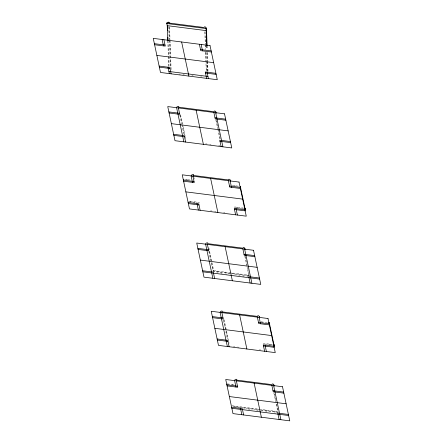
<?xml version="1.0" encoding="UTF-8"?>
<svg xmlns="http://www.w3.org/2000/svg" width="443" height="443" viewBox="0 0 443 443"><rect width="100%" height="100%" fill="white"/><g stroke="black" fill="none" stroke-linecap="round" stroke-linejoin="round"><path stroke-width="0.33" stroke-dasharray="2.21 1.66" d="M198.99 203.143L199.206 202.401L188.557 201.044M229.867 273.458L213.487 271.371L213.703 270.629L211.981 262.516M234.48 207.673L234.696 206.931L243.345 208.038M247.753 268.397L249.193 275.158L248.977 275.9L247.105 267.112M263.474 344.128L263.69 343.386L272.34 344.488M261.01 410.19L277.971 412.355L278.187 411.613L260.545 409.36M178.861 74.042L180.229 74.219M182.959 74.568L184.321 74.74M191.83 75.698L193.192 75.875M200.701 76.833L202.063 77.004M205.641 143.842L207.008 144.014M209.738 144.363L211.101 144.534M218.609 145.492L219.977 145.669M184.57 179.288L189.787 179.952M232.221 185.368L239.397 186.287M186.315 179.747L188.364 180.008M234.225 185.861L235.593 186.038M188.668 201.559L197.146 202.645M235.67 207.562L243.495 208.559M189.676 201.953L191.005 202.124M193.669 202.462L194.998 202.634M237.138 208.011L238.472 208.182M241.795 208.609L243.129 208.78M210.586 210.846L211.948 211.023M214.678 211.366L216.046 211.544M223.554 212.502L224.917 212.673M213.703 270.629L249.193 275.158M249.492 275.701L212.95 271.038L211.095 262.295M230.548 273.547L248.29 275.812M216.732 272.822L218.1 272.999M220.841 273.348L222.209 273.519M225.637 273.957L227.004 274.134M238.65 275.618L240.017 275.795M242.758 276.144L244.126 276.316M246.867 276.67L248.235 276.842M261.215 321.823L267.738 322.654M261.171 322.055L263.22 322.316M265.313 344.095L272.489 345.014M268.796 344.804L270.125 344.975M233.439 346.515L234.801 346.692M237.531 347.035L238.899 347.212M259.371 349.826L260.739 349.998M227.409 383.882L234.585 384.795M227.757 384.164L229.125 384.336M231.855 384.685L233.217 384.862M232.049 405.722L259.869 409.271M232.841 406.331L260.085 409.808M260.766 409.891L278.481 412.156M234.546 406.812L235.903 406.984M238.616 407.327L242.011 407.765M242.686 407.848L260.329 410.102M248.484 409.625L249.858 409.803M256.702 410.678L258.07 410.849M265.595 411.813L266.968 411.984M274.494 412.948L275.862 413.12M216.3 120.352L218.006 128.381M218.144 129.046L220.42 139.75M245.167 256.231L247.039 265.019M274.45 394.037L275.745 400.118M276.604 404.177L278.043 410.938M215.796 119.754L217.646 128.453M217.784 129.123L220.06 139.822M244.807 256.298L246.961 266.437M273.802 392.747L277.971 412.355M180.522 114.482L182.516 123.852M183.081 126.526L185.074 135.89M185.213 136.56L185.639 138.565M193.862 177.244L194.267 179.16M208.819 247.643L211.837 261.841M224.158 319.835L229.131 343.242M180.307 115.224L182.156 123.924M182.3 124.588L184.432 134.622M209.179 251.087L211.477 261.907M211.621 262.583L213.487 271.371M223.66 319.237L225.93 329.941M226.074 330.605L227.923 339.305M179.803 115.042L181.652 123.741M181.791 124.405L183.923 134.439M208.808 251.541L210.951 261.625M223.438 320.394L227.414 339.122M207.086 45.718L207.213 49.14M207.335 52.556L207.634 60.763M207.662 61.45L208.033 71.705M206.826 45.679L206.947 49.095M207.075 52.518L207.374 60.724M207.396 61.405L207.773 71.666M206.438 45.646L206.565 49.062M206.687 52.484L206.986 60.691M207.014 61.372L207.39 71.633M205.076 31.857L205.524 44.167M205.552 44.848L205.702 48.952M205.823 52.374L206.122 60.58M206.15 61.261L206.527 71.522M204.816 31.813L205.264 44.123M205.286 44.809L205.463 49.594M205.563 52.329L206.261 71.478M169.586 27.328L170.034 39.637M170.062 40.319L171.159 70.409M169.298 26.602L169.774 39.593M169.802 40.28L170.821 68.316M168.7 26.53L169.171 39.527M169.198 40.208L169.774 55.94M169.796 56.621L170.145 66.195M168.052 40.734L168.6 55.779M168.622 56.466L168.999 66.721M167.786 40.695L168.334 55.74M168.362 56.422L168.733 66.683"/><path stroke-width="0.66" d="M167.786 40.695L167.238 25.65L166.784 23.518L167 22.776L168.13 22.15L168.993 22.261L169.243 23.424M168.993 22.261L168.777 23.003L204.267 27.532L204.483 26.79L205.347 26.901L206.039 27.759L206.516 29.991L207.086 45.718M206.826 45.679L206.039 27.759M183.585 179.398L183.369 180.14L194.017 181.497M192.467 182.339L191.11 175.943L191.326 175.201L192.45 174.575L193.314 174.686L193.098 175.428L228.588 179.958L228.804 179.216L229.668 179.326L230.366 180.185L230.648 181.514M183.862 141.826L176.613 107.715L176.829 106.973L177.953 106.348L178.817 106.458L178.601 107.2L214.091 111.73L214.307 110.988L215.171 111.099L215.868 111.957L215.647 112.699L222.895 146.81M230.366 180.185L230.144 180.927L231.506 187.323M212.856 278.282L205.607 244.171L205.823 243.428L206.947 242.803L207.811 242.914L207.595 243.65L243.085 248.185L243.301 247.443L244.165 247.554L244.857 248.407L244.641 249.149L251.89 283.265M227.076 384.075L226.86 384.817L237.509 386.18M227.353 346.509L220.105 312.393L220.321 311.65L221.445 311.025L222.308 311.136L222.093 311.878L257.582 316.407L257.798 315.665L258.662 315.776L259.354 316.634L259.138 317.376L260.501 323.772M235.958 387.016L234.602 380.62L234.818 379.878L235.942 379.252L236.806 379.363L236.59 380.105L272.08 384.635L272.295 383.893L273.159 384.003L273.852 384.862L273.636 385.604L280.884 419.715M263.48 345.933L274.128 347.295L274.444 345.263L274.333 344.743L274.117 345.485L269.588 324.165L269.693 322.903L269.145 323.839L258.496 322.482M166.784 23.518L205.823 28.502M167.238 25.65L206.277 30.633M154.374 43.685L165.023 45.048M200.507 49.577L211.156 50.934M154.601 44.754L165.25 46.111L163.888 39.715M211.383 52.003L200.734 50.64L199.378 44.245M156.866 55.414L213.648 62.662M159.131 66.073L169.78 67.43L171.136 73.826M215.913 73.322L205.27 71.96L206.626 78.356M159.358 67.137L170.007 68.499M205.491 73.029L216.14 74.385M168.91 71.467L207.95 76.451M168.872 111.913L179.52 113.27M215.005 117.799L225.653 119.161M169.099 112.976L179.747 114.338L178.385 107.942M225.88 120.225L215.232 118.868L213.875 112.472M171.363 123.641L228.145 130.89M173.628 134.301L184.277 135.658L185.634 142.053M230.41 141.55L219.761 140.187L221.123 146.583M173.855 135.364L184.504 136.726M219.988 141.256L230.637 142.613M229.502 186.027L240.15 187.389L240.699 186.453L240.593 187.71L245.123 209.035L245.339 208.293L245.45 208.808L245.134 210.84L234.485 209.484M183.596 181.204L194.244 182.566L192.882 176.17M240.377 188.452L229.729 187.096L228.372 180.7M185.861 191.863L242.642 199.112M188.125 202.523L198.774 203.885L200.131 210.281M244.907 209.772L234.258 208.415L235.621 214.811M188.353 203.592L199.001 204.948M197.866 248.368L208.515 249.725M243.999 254.254L254.647 255.617M198.093 249.431L208.742 250.788L207.379 244.392M254.875 256.68L244.226 255.323L242.869 248.927M200.358 260.091L257.139 267.339M202.623 270.751L213.271 272.113L214.628 278.509M259.404 277.999L248.756 276.642L250.118 283.038M202.85 271.819L259.631 279.068M268.392 322.737L269.693 322.903M212.363 316.59L223.012 317.952M212.59 317.659L223.239 319.015L221.877 312.62M269.372 324.907L258.723 323.545L257.366 317.149M214.855 328.318L271.637 335.567M217.12 338.978L227.768 340.34L229.125 346.736M273.901 346.227L263.253 344.87L264.615 351.266M217.347 340.047L227.995 341.403M272.993 390.709L283.642 392.066M227.087 385.886L237.73 387.243L236.374 380.847M283.869 393.135L273.22 391.773L271.864 385.377M229.352 396.546L286.134 403.794M231.617 407.206L242.266 408.562L243.622 414.958M288.399 414.454L277.75 413.092L279.112 419.493M231.844 408.269L288.626 415.517M215.868 111.957L216.151 113.292M244.857 248.407L245.145 249.747M259.354 316.634L259.642 317.969M273.852 384.862L274.139 386.202M201.15 44.472L202.512 50.867M207.042 72.187L208.398 78.583M236.036 208.642L237.393 215.038M265.03 345.097L266.387 351.493M181.636 41.98L188.884 76.091M196.133 110.207L203.381 144.318M210.63 178.435L217.878 212.546M225.122 246.657L232.37 280.773M239.619 314.884L246.867 349.001M254.116 383.112L261.364 417.228M167 22.776L167.238 23.889M193.314 174.686L193.591 175.965M162.116 39.488L163.473 45.884M168.002 67.203L169.364 73.599M196.997 203.658L198.359 210.054M240.488 408.335L241.85 414.737M167.498 25.688L167.675 30.478M167.925 37.317L168.052 40.734M210.026 45.607L153.245 38.358L160.493 72.469L217.275 79.718L210.026 45.607M224.523 113.829L167.742 106.58L174.991 140.697L231.772 147.945L224.523 113.829M239.021 182.056L182.239 174.808L189.482 208.924L246.269 216.173L239.021 182.056M253.518 250.284L196.731 243.035L203.979 277.146L260.761 284.395L253.518 250.284M268.009 318.511L211.228 311.263L218.477 345.374L275.258 352.622L268.009 318.511M282.507 386.739L225.725 379.49L232.974 413.601L289.755 420.85L282.507 386.739"/></g></svg>
